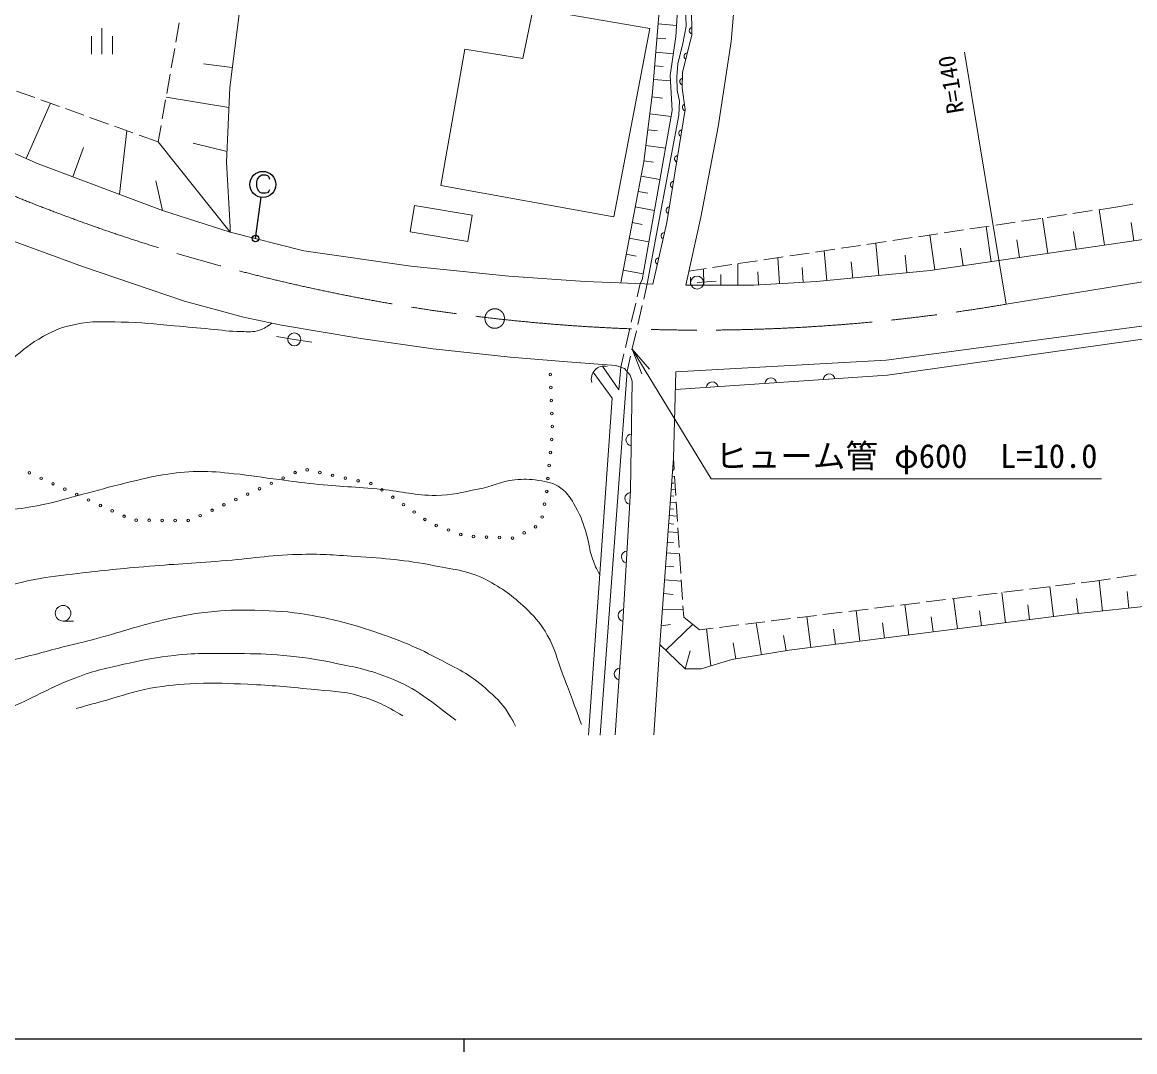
# Model space of a CAD drawing. Units: millimetres, scale not verified. Extents: x 40000 to 680000, y 20000 to 380000.
# Drawn here: x 134085 to 219550, y 204000 to 283056 of the extents above; entities that cross this region are included whole.
import ezdxf
from ezdxf.enums import TextEntityAlignment as Align

# ---------------------------------------------------------------- set-up
doc = ezdxf.new("R2010")
doc.units = ezdxf.units.MM
doc.header["$LTSCALE"] = 1000
doc.linetypes.add('CHAIN', pattern=[18.5, 12, -1.5, 3.5, -1.5])
for name, color, linetype, lineweight in [('M-BMK', 2, 'CHAIN', 13), ('M-STR-HTXT', 7, 'Continuous', 13), ('M-STR-STRC', 7, 'Continuous', 25), ('M-TTL-BAND', 7, 'Continuous', 25), ('M-WORK', 1, 'Continuous', 13), ('引出線', 7, 'Continuous', 13)]:
    doc.layers.add(name, color=color, linetype=linetype, lineweight=lineweight)
doc.styles.add('ＭＳ ゴシック', font='')
doc.styles.get('ＭＳ ゴシック').set_extended_font_data('MS Gothic')

# ---------------------------------------------------------------- blocks, each defined once
blk = doc.blocks.new('open_arrow')
at = {"color": 0, "linetype": 'Continuous', "lineweight": -2}
blk.add_lwpolyline([(7.5, 1.25), (0, 0), (7.5, -1.25)], dxfattribs=at)

msp = doc.modelspace()

# ---------------------------------------------------------------- linework, layer by layer
at = {"layer": 'M-BMK'}
msp.add_line((209670, 261403), (337569, 282467), dxfattribs=at)
msp.add_circle((170383, 260305), 750, dxfattribs=at)
msp.add_arc((186155, 399414), 140000, 240.22411, 279.66947, dxfattribs=at)
at = {"layer": 'M-STR-HTXT'}
msp.add_line((209670, 261403), (206483, 280754), dxfattribs=at)
at = {"layer": 'M-STR-STRC'}
for p, q in [((152106, 270794), (152158, 271012)), ((152158, 271012), (152212, 271079)), ((152212, 271079), (152327, 271234)), ((152327, 271234), (152482, 271340)), ((152482, 271340), (152761, 271342)), ((152761, 271342), (152923, 271291)), ((152923, 271291), (153033, 271180)), ((153033, 271180), (153091, 271012)), ((152106, 270463), (152106, 270794)), ((152153, 270252), (152106, 270463)), ((152266, 270083), (152153, 270252)), ((152372, 269975), (152266, 270083)), ((153035, 270085), (152925, 269970)), ((153085, 270186), (153035, 270085)), ((152002, 266445), (152434, 269612)), ((152489, 269919), (152372, 269975)), ((152763, 269919), (152489, 269919)), ((152925, 269970), (152763, 269919))]:
    msp.add_line(p, q, dxfattribs=at)
for centre, radius in [((152569, 270603), 1000), ((152569, 270603), 1000), ((152002, 266445), 250)]:
    msp.add_circle(centre, radius, dxfattribs=at)
at = {"layer": 'M-TTL-BAND'}
for p, q in [((40000, 205000), (579000, 205000)), ((168000, 205000), (168000, 204000))]:
    msp.add_line(p, q, dxfattribs=at)
at = {"layer": 'M-WORK'}
for p, q in [((188543, 281586), (188993, 286824)), ((184984, 286204), (185085, 282754)), ((150030, 278036), (150769, 283877)), ((173338, 284115), (172553, 280266)), ((182301, 282564), (173338, 284115)), ((183018, 283904), (182501, 277699)), ((184306, 281965), (184421, 283976)), ((145886, 281536), (146148, 283013)), ((182936, 282924), (184354, 282805)), ((140210, 280594), (140210, 282594)), ((179543, 268115), (182301, 282564)), ((185085, 282754), (184835, 281425)), ((139410, 280594), (139410, 281994)), ((141010, 280594), (141010, 281994)), ((182846, 281838), (183524, 281782)), ((183865, 278959), (184306, 281965)), ((184835, 281425), (184460, 279861)), ((187538, 275037), (188543, 281586)), ((145536, 279567), (145798, 281044)), ((168091, 280994), (166233, 270528)), ((172553, 280266), (168091, 280994)), ((182755, 280753), (184112, 280640)), ((150224, 279573), (148020, 279852)), ((182668, 279707), (183322, 279653)), ((184460, 279861), (184368, 278866)), ((145186, 277598), (145449, 279075)), ((182581, 278661), (183888, 278552)), ((184018, 276278), (183865, 278959)), ((184368, 278866), (184399, 277850)), ((121421, 278255), (135296, 272194)), ((133641, 277773), (135053, 277266)), ((149783, 272302), (150030, 278036)), ((184399, 277850), (184571, 277005)), ((135524, 277097), (136936, 276591)), ((144837, 275629), (145099, 277106)), ((149965, 276519), (145133, 277300)), ((182501, 277699), (181826, 272328)), ((182456, 277340), (183279, 277237)), ((184571, 277005), (184524, 275911)), ((134392, 272589), (136248, 276837)), ((137406, 276422), (138818, 275915)), ((181711, 263279), (184018, 276278)), ((139289, 275746), (140700, 275239)), ((184524, 275911), (182093, 262961)), ((182290, 276023), (183937, 275816)), ((141171, 275071), (142583, 274564)), ((141547, 269848), (142125, 274728)), ((143054, 274395), (144524, 273867)), ((144524, 273867), (144749, 275137)), ((182137, 274805), (182898, 274709)), ((186216, 268085), (187538, 275037)), ((150061, 266937), (144524, 273867)), ((149820, 273144), (147222, 273774)), ((181984, 273586), (183507, 273395)), ((137960, 271194), (138802, 273436)), ((135296, 272194), (144862, 268603)), ((150065, 267341), (149783, 272302)), ((181826, 272328), (180075, 263039)), ((181836, 272411), (182571, 272319)), ((181622, 271247), (183077, 270973)), ((144862, 268603), (144337, 270889)), ((166233, 270528), (179543, 268115)), ((181399, 270063), (182139, 269924)), ((144862, 268603), (150061, 266937)), ((163887, 266954), (164226, 268981)), ((164226, 268981), (168656, 268240)), ((181176, 268880), (182656, 268601)), ((216285, 268590), (214801, 268368)), ((218093, 268861), (216779, 268664)), ((217222, 265944), (216823, 268671)), ((219394, 269088), (218093, 268861)), ((168656, 268240), (168317, 266214)), ((180949, 267675), (181702, 267534)), ((185059, 262855), (186216, 268085)), ((210351, 267702), (208867, 267479)), ((212329, 267998), (210845, 267776)), ((212860, 265306), (212463, 268018)), ((214307, 268294), (212823, 268072)), ((219478, 266274), (219271, 267684)), ((150061, 266937), (150065, 267341)), ((150061, 266937), (155720, 265501)), ((168317, 266214), (163887, 266954)), ((204417, 266813), (202934, 266591)), ((204204, 264038), (203811, 266722)), ((224633, 267029), (203836, 263984)), ((206395, 267109), (204911, 266887)), ((208373, 267405), (206889, 267183)), ((208521, 264670), (208126, 267368)), ((215041, 265625), (214842, 266988)), ((132350, 266626), (138706, 264304)), ((180722, 266471), (182227, 266188)), ((198483, 265925), (197000, 265703)), ((200461, 266221), (198978, 265999)), ((199885, 263607), (199647, 266099)), ((202439, 266517), (200956, 266295)), ((210690, 264988), (210492, 266344)), ((155720, 265501), (163935, 264323)), ((180491, 265247), (181257, 265102)), ((192549, 265036), (191066, 264814)), ((192246, 262987), (192131, 264974)), ((194527, 265332), (193044, 265110)), ((196505, 265629), (195022, 265406)), ((195899, 263227), (195681, 265505)), ((202045, 263814), (201917, 265164)), ((206362, 264354), (206165, 265703)), ((138706, 264304), (146540, 261630)), ((163935, 264323), (171461, 263548)), ((186615, 264148), (185302, 263951)), ((186433, 262860), (186428, 264120)), ((188593, 264444), (187110, 264222)), ((189064, 262869), (189058, 264514)), ((190571, 264740), (189088, 264518)), ((194073, 263092), (194007, 264234)), ((197892, 263417), (197773, 264663)), ((171461, 263548), (177322, 263146)), ((180261, 264022), (181791, 263733)), ((181557, 262982), (181711, 263279)), ((185425, 262856), (185422, 263486)), ((187749, 262864), (187746, 263687)), ((190656, 262895), (190599, 263888)), ((203836, 263984), (195103, 263151)), ((177322, 263146), (182521, 262945)), ((181557, 262982), (181323, 261966)), ((182093, 262961), (181825, 261800)), ((190287, 262874), (185059, 262855)), ((185928, 263059), (187391, 263180)), ((195103, 263151), (190287, 262874)), ((146540, 261630), (151090, 260410)), ((181210, 261479), (180873, 260017)), ((181713, 261313), (181376, 259851)), ((151090, 260410), (153998, 259785)), ((200450, 257120), (224538, 260309)), ((153998, 259785), (160096, 258784)), ((180761, 259530), (180424, 258068)), ((181263, 259364), (180926, 257903)), ((224754, 259364), (200561, 255952)), ((154985, 258707), (153605, 258919)), ((154985, 258707), (156344, 258479)), ((160096, 258784), (165647, 257987)), ((165647, 257987), (171558, 257346)), ((171558, 257346), (175967, 256986)), ((180312, 257581), (180077, 256565)), ((180814, 257415), (180546, 256255)), ((175967, 256986), (179689, 256689)), ((178662, 256639), (179903, 254839)), ((179689, 256689), (180361, 256475)), ((179903, 254839), (180077, 256565)), ((180361, 256475), (180799, 255954)), ((184300, 256219), (200450, 257120)), ((177945, 256179), (179409, 254200)), ((178492, 228316), (180546, 256255)), ((180799, 255954), (180934, 255485)), ((184113, 249582), (184300, 256219)), ((200561, 255952), (184262, 254850)), ((179409, 254200), (177585, 228316)), ((183057, 235281), (184113, 249582)), ((184113, 249582), (184169, 248711)), ((184009, 248173), (184204, 248158)), ((184046, 248671), (184143, 248664)), ((184201, 248212), (184297, 246715)), ((183935, 247175), (184269, 247151)), ((183972, 247674), (184139, 247662)), ((183862, 246178), (184334, 246143)), ((183898, 246677), (184134, 246659)), ((184329, 246216), (184425, 244719)), ((183825, 245679), (184130, 245657)), ((183742, 244553), (184134, 244524)), ((183788, 245181), (184399, 245136)), ((183695, 243925), (184480, 243867)), ((184457, 244221), (184554, 242724)), ((183636, 243117), (184140, 243080)), ((183576, 242310), (184585, 242236)), ((184586, 242225), (184682, 240728)), ((183499, 241273), (184148, 241225)), ((183423, 240235), (184720, 240139)), ((184714, 240229), (184810, 238732)), ((216480, 240142), (217682, 240328)), ((217071, 237844), (216820, 240194)), ((218176, 240404), (219658, 240633)), ((209487, 239280), (210976, 239463)), ((211472, 239525), (212961, 239708)), ((213315, 237413), (213022, 239715)), ((213457, 239769), (214946, 239953)), ((215442, 240014), (216480, 240142)), ((219104, 238062), (218968, 239332)), ((183345, 239181), (184102, 239116)), ((201547, 238302), (203036, 238485)), ((203532, 238546), (205021, 238730)), ((205517, 238791), (207006, 238974)), ((205924, 236472), (205627, 238804)), ((207502, 239035), (208991, 239219)), ((209631, 236944), (209336, 239261)), ((214731, 237593), (228522, 239071)), ((215192, 237643), (215066, 238818)), ((183257, 237987), (184860, 237959)), ((184842, 238233), (184898, 237362)), ((192989, 234826), (214731, 237593)), ((195592, 237568), (197081, 237751)), ((197577, 237812), (199066, 237996)), ((198438, 235520), (198137, 237881)), ((199562, 238057), (201051, 238240)), ((202193, 235998), (201894, 238344)), ((207778, 236708), (207630, 237867)), ((211473, 237179), (211327, 238330)), ((137223, 237072), (138023, 237072)), ((183162, 236705), (183891, 236799)), ((183522, 234835), (185586, 236820)), ((184898, 237362), (186118, 236401)), ((187652, 236590), (189141, 236773)), ((189637, 236834), (191126, 237018)), ((190865, 234485), (190472, 236937)), ((191622, 237079), (193111, 237262)), ((193607, 237323), (195096, 237507)), ((194659, 235038), (194356, 237416)), ((200315, 235759), (200166, 236932)), ((204059, 236235), (203910, 237401)), ((186118, 236401), (187156, 236528)), ((186992, 233641), (186642, 236465)), ((192758, 234789), (192568, 235972)), ((196548, 235279), (196398, 236460)), ((182612, 228326), (183057, 235281)), ((183057, 235281), (185011, 233407)), ((188904, 234171), (188707, 235396)), ((185011, 233407), (185408, 234798)), ((188603, 234122), (192989, 234826)), ((185011, 233407), (186234, 233414)), ((186234, 233414), (188603, 234122))]:
    msp.add_line(p, q, dxfattribs=at)
for points in [[(185464, 286411), (185535, 282079), (184800, 279187), (184784, 277998), (185019, 276357), (183596, 267671), (182521, 262945)], [(180934, 255485), (180804, 247111), (180206, 236521), (179643, 228324)]]:
    msp.add_lwpolyline(points, dxfattribs=at)
for centre, radius in [((185928, 263059), 500), ((154985, 258707), 500), ((174652, 256006), 100), ((174691, 255007), 100), ((174730, 254008), 100), ((174770, 253009), 100), ((174809, 252010), 100), ((174754, 251013), 100), ((174659, 250017), 100), ((155974, 248687), 100), ((174564, 249022), 100), ((134631, 248450), 100), ((135540, 248034), 100), ((154132, 248061), 100), ((155042, 248474), 100), ((156952, 248475), 100), ((157929, 248263), 100), ((158906, 248051), 100), ((159883, 247839), 100), ((174470, 248026), 100), ((136449, 247618), 100), ((137359, 247201), 100), ((152311, 247234), 100), ((153221, 247647), 100), ((160861, 247627), 100), ((161721, 247144), 100), ((174375, 247031), 100), ((138268, 246785), 100), ((139177, 246369), 100), ((150489, 246407), 100), ((151400, 246821), 100), ((162545, 246578), 100), ((174207, 246046), 100), ((140086, 245953), 100), ((140996, 245537), 100), ((148668, 245581), 100), ((149579, 245994), 100), ((163370, 246012), 100), ((164195, 245447), 100), ((141905, 245120), 100), ((142839, 244818), 100), ((143839, 244811), 100), ((144839, 244805), 100), ((145839, 244798), 100), ((146839, 244791), 100), ((147758, 245167), 100), ((165019, 244881), 100), ((165893, 244410), 100), ((174027, 245062), 100), ((166831, 244064), 100), ((167769, 243717), 100), ((168745, 243561), 100), ((169744, 243523), 100), ((170743, 243484), 100), ((172642, 243843), 100), ((173523, 244314), 100), ((171743, 243446), 100), ((137223, 237672), 600)]:
    msp.add_circle(centre, radius, dxfattribs=at)
for centre, radius, start, end in [((185586, 282412), 256, 103.6111, 258.25033), ((185179, 280449), 256, 88.42573, 243.06497), ((184847, 278502), 256, 101.92654, 256.56577), ((185051, 276526), 256, 110.81049, 265.44972), ((184777, 274535), 256, 93.37703, 248.01626), ((184454, 272561), 256, 93.37703, 248.01626), ((184131, 270588), 256, 93.37703, 248.01626), ((183807, 268614), 256, 93.37703, 248.01626), ((183421, 266649), 256, 89.86563, 244.50486), ((182978, 264699), 256, 89.86563, 244.50486), ((178777, 255671), 975, 75.85802, 196.14047), ((191585, 255292), 453, 10.60001, 177.13416), ((196074, 255595), 453, 10.60001, 177.13416), ((187095, 254988), 453, 10.60001, 177.13416), ((180917, 250985), 453, 95.83921, 262.37337), ((180822, 246484), 453, 93.50038, 260.03454), ((180568, 241991), 453, 93.50038, 260.03454), ((180314, 237498), 453, 93.50038, 260.03454), ((180018, 233007), 453, 92.80461, 259.33877)]:
    msp.add_arc(centre, radius, start, end, dxfattribs=at)
for points, knots in [([(100588, 279194), (101224, 279074), (101445, 279031), (101962, 278830), (102488, 278625), (102792, 278498), (103238, 278153), (103778, 277737), (104037, 277432), (104413, 276864), (104767, 276328), (104807, 275939), (104975, 275319), (105264, 274247), (105275, 273612), (105457, 272517), (105623, 271508), (105658, 270933), (105859, 269931), (106095, 268755), (106099, 268048), (106567, 266944), (106928, 266095), (107246, 265670), (107774, 264914), (108405, 264011), (108778, 263511), (109536, 262712), (110345, 261857), (110901, 261485), (111795, 260720), (112639, 259999), (113018, 259457), (113979, 258901), (115152, 258221), (115888, 257989), (117138, 257464), (117510, 257309), (117729, 257248), (118096, 257081), (118976, 256681), (119389, 256291), (120279, 255913), (121459, 255413), (122208, 255386), (123439, 255032), (124579, 254705), (125205, 254478), (126350, 254171), (127144, 253957), (127577, 253713), (128399, 253692), (128991, 253677), (129354, 253713), (129893, 253960), (130674, 254317), (130997, 254726), (131635, 255300), (132368, 255959), (132591, 256515), (133321, 257177), (134180, 257957), (134706, 258364), (135714, 258939), (136597, 259442), (137152, 259652), (138146, 259858), (139503, 260140), (140304, 260044), (141689, 260031), (143286, 260015), (144176, 259871), (145768, 259743), (146854, 259656), (147460, 259588), (148545, 259494), (149465, 259415), (149978, 259313), (150901, 259303), (151456, 259297), (151795, 259230), (152318, 259418), (152712, 259560), (152884, 259666), (153253, 259945)], [0, 0, 0, 0, 1, 1, 1, 2, 2, 2, 3, 3, 3, 4, 4, 4, 5, 5, 5, 6, 6, 6, 7, 7, 7, 8, 8, 8, 9, 9, 9, 10, 10, 10, 11, 11, 11, 12, 12, 12, 13, 13, 13, 14, 14, 14, 15, 15, 15, 16, 16, 16, 17, 17, 17, 18, 18, 18, 19, 19, 19, 20, 20, 20, 21, 21, 21, 22, 22, 22, 23, 23, 23, 24, 24, 24, 25, 25, 25, 26, 26, 26, 27, 27, 27, 28, 28, 28, 28]), ([(99347, 277355), (99913, 277084), (100074, 277002), (100524, 276746), (101086, 276428), (101415, 276261), (101915, 275853), (102476, 275396), (102827, 275150), (103230, 274550), (103645, 273934), (103820, 273538), (104035, 272827), (104316, 271892), (104337, 271334), (104520, 270376), (104905, 268358), (105005, 267205), (105471, 265205), (105858, 263547), (105987, 262575), (106658, 261011), (106988, 260242), (107232, 259817), (107788, 259192), (108323, 258590), (108734, 258355), (109416, 257928), (110564, 257208), (111358, 257082), (112538, 256415), (113936, 255624), (114656, 255075), (116023, 254232), (117534, 253300), (118382, 252780), (119910, 251876), (121575, 250892), (122522, 250367), (124200, 249406), (125828, 248474), (126703, 247883), (128375, 247031), (129429, 246494), (130008, 246125), (131152, 245825), (131864, 245638), (132293, 245628), (133029, 245652), (134032, 245686), (134588, 245814), (135576, 245997), (136646, 246195), (137222, 246413), (138276, 246687), (139579, 247025), (140300, 247249), (141608, 247567), (142881, 247877), (143589, 248089), (144883, 248295), (145937, 248463), (146535, 248546), (147602, 248563), (148674, 248581), (149273, 248491), (150340, 248391), (151715, 248262), (152475, 248104), (153845, 247931), (154877, 247801), (155453, 247708), (156488, 247606), (158519, 247405), (159664, 247376), (161697, 247184), (163330, 247031), (164231, 246716), (165871, 246725), (167142, 246732), (167840, 246969), (169089, 247204), (170210, 247415), (170788, 247790), (171923, 247912), (172630, 247988), (173040, 247984), (173742, 247874), (174446, 247763), (174894, 247704), (175466, 247280), (176039, 246855), (176235, 246460), (176596, 245844), (177044, 245079), (177171, 244582), (177438, 243737), (177668, 243011), (177632, 242556), (177898, 241841), (178082, 241348), (178163, 241163), (178451, 240612)], [0, 0, 0, 0, 1, 1, 1, 2, 2, 2, 3, 3, 3, 4, 4, 4, 5, 5, 5, 6, 6, 6, 7, 7, 7, 8, 8, 8, 9, 9, 9, 10, 10, 10, 11, 11, 11, 12, 12, 12, 13, 13, 13, 14, 14, 14, 15, 15, 15, 16, 16, 16, 17, 17, 17, 18, 18, 18, 19, 19, 19, 20, 20, 20, 21, 21, 21, 22, 22, 22, 23, 23, 23, 24, 24, 24, 25, 25, 25, 26, 26, 26, 27, 27, 27, 28, 28, 28, 29, 29, 29, 30, 30, 30, 31, 31, 31, 32, 32, 32, 33, 33, 33, 34, 34, 34, 34]), ([(98292, 275868), (98933, 275650), (99144, 275563), (99657, 275298), (100345, 274943), (100705, 274681), (101285, 274168), (101787, 273725), (102042, 273427), (102377, 272847), (102773, 272160), (102958, 271730), (103104, 270951), (103295, 269935), (103172, 269339), (103258, 268308), (103387, 266764), (103465, 265898), (103679, 264363), (103814, 263394), (104048, 262870), (104100, 261893), (104140, 261152), (104110, 260731), (104005, 259997), (103870, 259064), (103725, 258537), (103334, 257680), (103069, 257096), (102874, 256768), (102415, 256320), (101965, 255881), (101619, 255738), (101055, 255458), (100169, 255019), (99598, 254947), (98681, 254577), (97758, 254206), (97194, 254081), (96344, 253562), (95833, 253250), (95578, 253009), (95189, 252554), (94915, 252233), (94767, 252002), (94717, 251583), (94685, 251323), (94730, 251146), (94883, 250932), (95062, 250681), (95247, 250598), (95534, 250485), (95938, 250327), (96210, 250440), (96644, 250434), (97333, 250425), (97718, 250493), (98406, 250511), (99802, 250548), (100585, 250607), (101981, 250562), (103570, 250511), (104479, 250575), (106041, 250281), (107309, 250043), (107963, 249680), (109169, 249222), (110576, 248687), (111332, 248307), (112705, 247690), (113891, 247156), (114569, 246881), (115718, 246272), (117034, 245575), (117704, 245066), (118999, 244332), (120548, 243454), (121477, 243068), (123002, 242149), (124098, 241488), (124644, 241009), (125740, 240349), (126500, 239891), (126917, 239597), (127751, 239295), (128318, 239090), (128661, 239003), (129264, 238989), (130000, 238972), (130401, 239163), (131122, 239314), (132487, 239601), (133223, 239885), (134588, 240176), (135882, 240452), (136626, 240508), (137939, 240674), (140081, 240945), (141285, 241061), (143435, 241249), (145759, 241451), (147066, 241505), (149391, 241689), (151688, 241871), (152967, 242117), (155270, 242187), (156983, 242239), (157946, 242150), (159656, 242034), (162045, 241872), (163395, 241783), (165745, 241325), (167410, 241001), (168432, 240951), (169920, 240138), (171206, 239436), (171872, 238914), (172927, 237897), (173606, 237243), (173946, 236816), (174421, 236001), (175048, 234925), (175141, 234196), (175589, 233033), (176174, 231514), (176350, 231024), (177044, 229126)], [0, 0, 0, 0, 1, 1, 1, 2, 2, 2, 3, 3, 3, 4, 4, 4, 5, 5, 5, 6, 6, 6, 7, 7, 7, 8, 8, 8, 9, 9, 9, 10, 10, 10, 11, 11, 11, 12, 12, 12, 13, 13, 13, 14, 14, 14, 15, 15, 15, 16, 16, 16, 17, 17, 17, 18, 18, 18, 19, 19, 19, 20, 20, 20, 21, 21, 21, 22, 22, 22, 23, 23, 23, 24, 24, 24, 25, 25, 25, 26, 26, 26, 27, 27, 27, 28, 28, 28, 29, 29, 29, 30, 30, 30, 31, 31, 31, 32, 32, 32, 33, 33, 33, 34, 34, 34, 35, 35, 35, 36, 36, 36, 37, 37, 37, 38, 38, 38, 39, 39, 39, 40, 40, 40, 41, 41, 41, 42, 42, 42, 42]), ([(97235, 274687), (97874, 274451), (98080, 274365), (98590, 274093), (99222, 273756), (99575, 273542), (100103, 273059), (100711, 272502), (101055, 272157), (101444, 271431), (101765, 270831), (101831, 270424), (101884, 269746), (101945, 268965), (101819, 268520), (101654, 267754), (101481, 266944), (101327, 266502), (101042, 265724), (100724, 264859), (100541, 264371), (100103, 263560), (99680, 262777), (99388, 262365), (98839, 261664), (98285, 260955), (97961, 260558), (97288, 259960), (96569, 259320), (96061, 259093), (95316, 258485), (94264, 257627), (93595, 257220), (92692, 256206), (92265, 255727), (92050, 255433), (91715, 254885), (91306, 254214), (91110, 253813), (90815, 253085), (90263, 251721), (90103, 250903), (89647, 249504), (89355, 248606), (89032, 248140), (88900, 247206), (88836, 246749), (88885, 246459), (89073, 246037), (89197, 245757), (89343, 245617), (89609, 245463), (89950, 245264), (90214, 245349), (90605, 245291), (91602, 245141), (92167, 245103), (93171, 245003), (95113, 244810), (96213, 244821), (98150, 244582), (99424, 244424), (100136, 244299), (101386, 244007), (102585, 243728), (103263, 243569), (104412, 243127), (106273, 242410), (107248, 241845), (109027, 240943), (111314, 239785), (112576, 239097), (114811, 237841), (116635, 236816), (117659, 236242), (119426, 235122), (120926, 234171), (121674, 233490), (123218, 232613), (123966, 232188), (124408, 231971), (125229, 231713), (125775, 231541), (126112, 231531), (126684, 231541), (127168, 231548), (127446, 231592), (127910, 231732), (128557, 231928), (128870, 232167), (129480, 232460), (130207, 232808), (130569, 233100), (131318, 233398), (133056, 234090), (134113, 234238), (135914, 234739), (137357, 235139), (138184, 235289), (139630, 235677), (141670, 236225), (142782, 236650), (144839, 237132), (146193, 237450), (146961, 237607), (148343, 237764), (149749, 237924), (150548, 237937), (151963, 237898), (153561, 237855), (154466, 237827), (156042, 237554), (157926, 237227), (158974, 236964), (160791, 236366), (162884, 235678), (164051, 235230), (166000, 234202), (167507, 233408), (168426, 233022), (169696, 231885), (170437, 231221), (170889, 230851), (171419, 230009), (171660, 229626), (171759, 229472), (171975, 228994)], [0, 0, 0, 0, 1, 1, 1, 2, 2, 2, 3, 3, 3, 4, 4, 4, 5, 5, 5, 6, 6, 6, 7, 7, 7, 8, 8, 8, 9, 9, 9, 10, 10, 10, 11, 11, 11, 12, 12, 12, 13, 13, 13, 14, 14, 14, 15, 15, 15, 16, 16, 16, 17, 17, 17, 18, 18, 18, 19, 19, 19, 20, 20, 20, 21, 21, 21, 22, 22, 22, 23, 23, 23, 24, 24, 24, 25, 25, 25, 26, 26, 26, 27, 27, 27, 28, 28, 28, 29, 29, 29, 30, 30, 30, 31, 31, 31, 32, 32, 32, 33, 33, 33, 34, 34, 34, 35, 35, 35, 36, 36, 36, 37, 37, 37, 38, 38, 38, 39, 39, 39, 40, 40, 40, 41, 41, 41, 42, 42, 42, 42]), ([(130463, 229132), (131986, 229854), (132375, 230036), (133604, 230607), (135504, 231490), (136519, 232108), (138487, 232828), (139934, 233357), (140793, 233513), (142298, 233843), (143633, 234136), (144387, 234288), (145745, 234437), (147657, 234646), (148744, 234573), (150667, 234571), (152029, 234569), (152795, 234556), (154152, 234437), (155636, 234307), (156467, 234186), (157925, 233881), (159443, 233564), (160314, 233429), (161774, 232905), (164201, 232033), (165050, 231227), (167404, 229458)], [0, 0, 0, 0, 1, 1, 1, 2, 2, 2, 3, 3, 3, 4, 4, 4, 5, 5, 5, 6, 6, 6, 7, 7, 7, 8, 8, 8, 9, 9, 9, 9]), ([(138238, 230348), (139370, 230674), (139661, 230756), (140575, 231009), (141888, 231373), (142602, 231677), (143945, 231909), (145301, 232143), (146074, 232217), (147450, 232273), (148997, 232335), (149867, 232285), (151414, 232215), (153318, 232129), (154383, 232035), (156278, 231832), (157742, 231676), (158600, 231733), (160012, 231315), (161376, 230912), (161912, 230612), (163325, 229802)], [0, 0, 0, 0, 1, 1, 1, 2, 2, 2, 3, 3, 3, 4, 4, 4, 5, 5, 5, 6, 6, 6, 7, 7, 7, 7])]:
    msp.add_open_spline(points, degree=3, knots=knots, dxfattribs=at)
at = {"layer": '引出線'}
msp.add_lwpolyline([(180935, 257941), (187000, 248000), (217000, 248000)], dxfattribs=at)

# ---------------------------------------------------------------- block references
at = {"layer": '引出線', "xscale": 267, "yscale": 267, "rotation": 301.4}
msp.add_blockref('open_arrow', (180935, 257941), dxfattribs=at)

# ---------------------------------------------------------------- texts
at = {"layer": 'M-STR-HTXT', "style": 'ＭＳ ゴシック'}
msp.add_text('R=140', height=1320, rotation=99.352, dxfattribs=at).set_placement((205426, 278268), align=Align.MIDDLE_CENTER)
at = {"layer": '引出線', "style": 'ＭＳ ゴシック'}
msp.add_text('ヒューム管 φ600\u3000L=10.0', height=1833, dxfattribs=at).set_placement((202000, 249750), align=Align.MIDDLE_CENTER)

doc.saveas('drawing.dxf')
